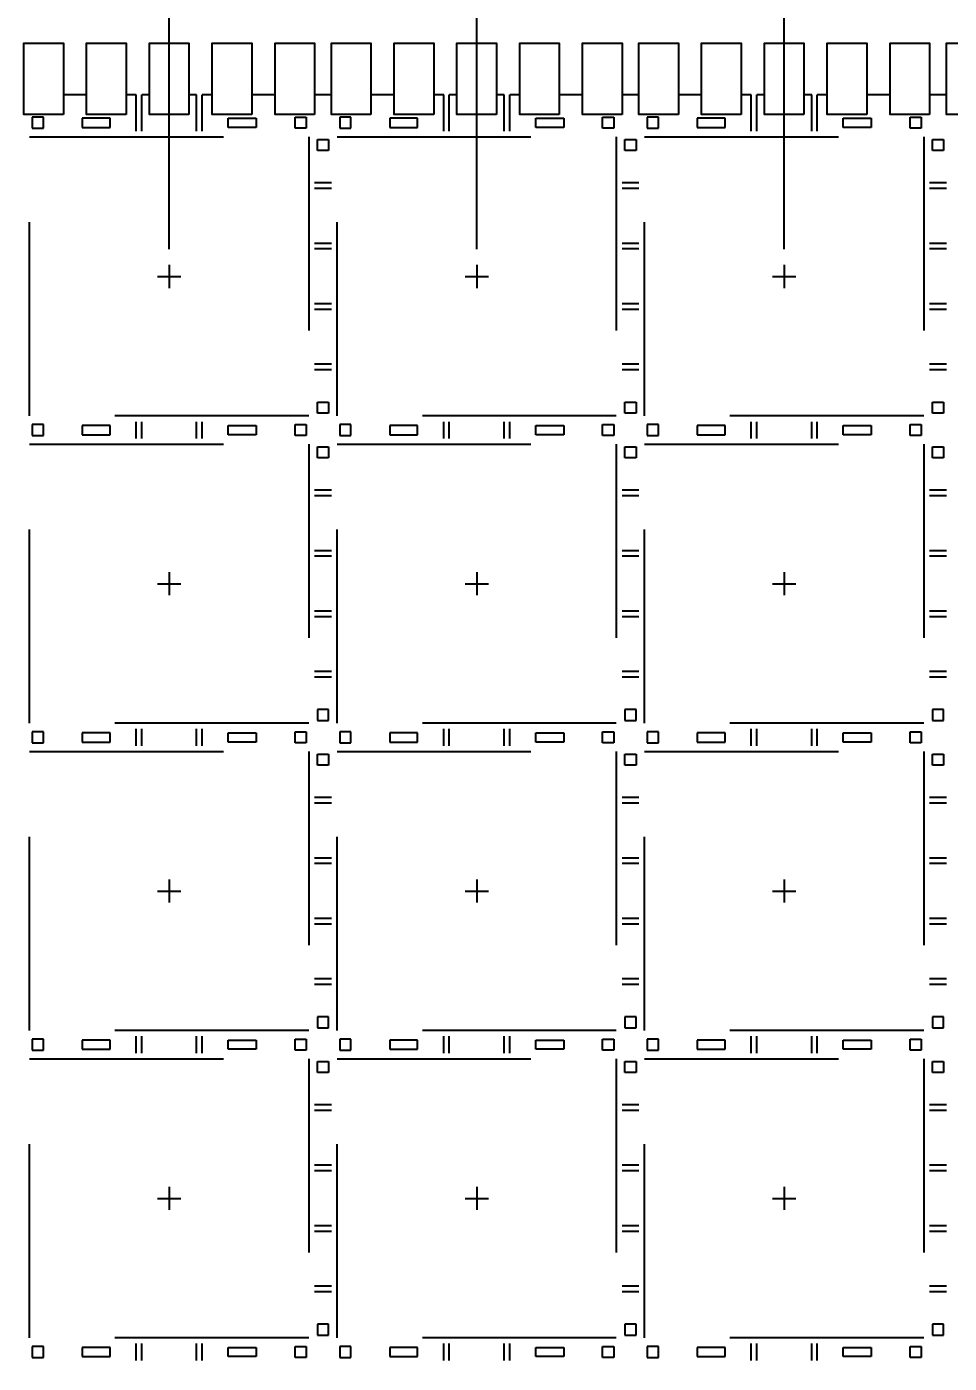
# Model space of a CAD drawing. Header units: millimetres. Extents: x 403.41 to 412.09, y 87.14 to 92.98.
# Drawn here: x 405.538 to 406.133, y 91.033 to 91.896 of the extents above; entities that cross this region are included whole.
import ezdxf

# ---------------------------------------------------------------- set-up
doc = ezdxf.new("R2010")
doc.units = ezdxf.units.MM
doc.header["$LTSCALE"] = 0.5
doc.header["$PDMODE"] = 98
for name, pattern in [('CENTER', [50.8, 31.75, -6.35, 6.35, -6.35]), ('HIDDEN', [0.375, 0.25, -0.125]), ('PHANTOM', [2.5, 1.25, -0.25, 0.25, -0.25, 0.25, -0.25])]:
    doc.linetypes.add(name, pattern=pattern)
for name, color, linetype in [('BTM', 7, 'HIDDEN'), ('CEN', 2, 'CENTER'), ('DIM', 3, 'Continuous'), ('PKG', 1, 'PHANTOM')]:
    doc.layers.add(name, color=color, linetype=linetype)
doc.styles.add('SIMPLEX', font='simplex.shx', dxfattribs={"bigfont": 'AllInOneBig.shx'})
doc.dimstyles.new('Standard2', dxfattribs={"dimtxt": 0.07, "dimasz": 0.08, "dimexe": 0.01, "dimexo": 0.01, "dimgap": 0.015, "dimtad": 1, "dimdec": 3, "dimlfac": 16.666667, "dimrnd": 0.0001, "dimzin": 1, "dimtxsty": 'SIMPLEX', "dimcen": 0.01, "dimclrd": 256, "dimclre": 256, "dimclrt": 256, "dimazin": 3, "dimtp": 0.03, "dimtm": 0.05, "dimtfac": 0.8, "dimtdec": 3, "dimtmove": 0, "dimatfit": 3, "dimfxl": 0.05, "dimtzin": 4, "dimlwd": -1, "dimlwe": -1})

# ---------------------------------------------------------------- blocks, each defined once
blk = doc.blocks.new('*D52')
at = {"layer": 'Defpoints', "color": 0, "ltscale": 0.1, "transparency": 16777216}
for p in [(404.98938, 92.63761), (404.98938, 92.22733), (406.72038, 90.14837)]:
    blk.add_point(p, dxfattribs=at)
at = {"layer": 'DIM', "ltscale": 0.1, "transparency": 16777216}
blk.add_line((404.98938, 92.23733), (404.98938, 92.63761), dxfattribs=at)
at = {"layer": 'DIM', "ltscale": 0.1, "transparency": 16777216, "insert": (404.98938, 92.82595), "char_height": 0.07, "attachment_point": 5, "rotation": 90, "style": 'SIMPLEX'}
blk.add_mtext('\\A1;28.850', dxfattribs=at)
blk = doc.blocks.new('*D53')
at = {"layer": 'Defpoints', "color": 0, "ltscale": 0.1, "transparency": 16777216}
for p in [(404.82138, 92.63761), (404.82138, 91.99671), (406.72038, 90.14837)]:
    blk.add_point(p, dxfattribs=at)
at = {"layer": 'DIM', "ltscale": 0.1, "transparency": 16777216}
blk.add_line((404.82138, 92.00671), (404.82138, 92.63761), dxfattribs=at)
at = {"layer": 'DIM', "ltscale": 0.1, "transparency": 16777216, "insert": (404.82138, 92.81928), "char_height": 0.07, "attachment_point": 5, "rotation": 90, "style": 'SIMPLEX'}
blk.add_mtext('\\A1;31.650', dxfattribs=at)
blk = doc.blocks.new('*D41')
at = {"layer": 'Defpoints', "color": 0, "ltscale": 0.1, "transparency": 16777216}
for p in [(404.29406, 92.29037), (404.82716, 92.29037), (406.72038, 90.14837)]:
    blk.add_point(p, dxfattribs=at)
at = {"layer": 'DIM', "ltscale": 0.1, "transparency": 16777216}
for p, q in [((404.45406, 92.29037), (404.29406, 92.29037)), ((404.61406, 92.29037), (404.45406, 92.29037)), ((404.81716, 92.29037), (404.61406, 92.29037))]:
    blk.add_line(p, q, dxfattribs=at)
at = {"layer": 'DIM', "ltscale": 0.1, "transparency": 16777216, "insert": (404.10573, 92.29037), "char_height": 0.07, "attachment_point": 5, "rotation": 360, "style": 'SIMPLEX'}
blk.add_mtext('\\A1;35.700', dxfattribs=at)
blk = doc.blocks.new('*D42')
at = {"layer": 'Defpoints', "color": 0, "ltscale": 0.1, "transparency": 16777216}
for p in [(404.29406, 92.20037), (404.96242, 92.20037), (406.72038, 90.14837)]:
    blk.add_point(p, dxfattribs=at)
at = {"layer": 'DIM', "ltscale": 0.1, "transparency": 16777216}
for p, q in [((404.45406, 92.20037), (404.29406, 92.20037)), ((404.61406, 92.20037), (404.45406, 92.20037)), ((404.95242, 92.20037), (404.61406, 92.20037))]:
    blk.add_line(p, q, dxfattribs=at)
at = {"layer": 'DIM', "ltscale": 0.1, "transparency": 16777216, "insert": (404.10573, 92.20037), "char_height": 0.07, "attachment_point": 5, "rotation": 360, "style": 'SIMPLEX'}
blk.add_mtext('\\A1;34.200', dxfattribs=at)
blk = doc.blocks.new('*D43')
at = {"layer": 'Defpoints', "color": 0, "ltscale": 0.1, "transparency": 16777216}
for p in [(404.29406, 91.71735), (404.80338, 91.71735), (406.72038, 90.14837)]:
    blk.add_point(p, dxfattribs=at)
at = {"layer": 'DIM', "ltscale": 0.1, "transparency": 16777216}
for p, q in [((404.45406, 91.71735), (404.29406, 91.71735)), ((404.61406, 91.71735), (404.45406, 91.71735)), ((404.79338, 91.71735), (404.61406, 91.71735))]:
    blk.add_line(p, q, dxfattribs=at)
at = {"layer": 'DIM', "ltscale": 0.1, "transparency": 16777216, "insert": (404.1124, 91.71735), "char_height": 0.07, "attachment_point": 5, "rotation": 360, "style": 'SIMPLEX'}
blk.add_mtext('\\A1;26.150', dxfattribs=at)
blk = doc.blocks.new('*D44')
at = {"layer": 'Defpoints', "color": 0, "ltscale": 0.1, "transparency": 16777216}
for p in [(404.80338, 91.29738), (404.29406, 91.25738), (406.72038, 90.14837)]:
    blk.add_point(p, dxfattribs=at)
at = {"layer": 'DIM', "ltscale": 0.1, "transparency": 16777216}
for p, q in [((404.61406, 91.29738), (404.45406, 91.25738)), ((404.79338, 91.29738), (404.61406, 91.29738)), ((404.45406, 91.25738), (404.29406, 91.25738))]:
    blk.add_line(p, q, dxfattribs=at)
at = {"layer": 'DIM', "ltscale": 0.1, "transparency": 16777216, "insert": (404.11906, 91.25738), "char_height": 0.07, "attachment_point": 5, "rotation": 360, "style": 'SIMPLEX'}
blk.add_mtext('\\A1;19.150', dxfattribs=at)
blk = doc.blocks.new('*D78')
at = {"layer": 'Defpoints', "color": 0, "ltscale": 0.05, "transparency": 16777216}
for p in [(404.29406, 91.80646), (405.22563, 91.73478), (406.72038, 90.14837)]:
    blk.add_point(p, dxfattribs=at)
at = {"layer": 'DIM', "ltscale": 0.05, "transparency": 16777216}
for p, q in [((404.45406, 91.80646), (404.29406, 91.80646)), ((404.61406, 91.73478), (404.45406, 91.80646)), ((405.21563, 91.73478), (404.61406, 91.73478))]:
    blk.add_line(p, q, dxfattribs=at)
at = {"layer": 'DIM', "ltscale": 0.05, "transparency": 16777216, "insert": (404.10573, 91.80646), "char_height": 0.07, "attachment_point": 5, "style": 'SIMPLEX'}
blk.add_mtext('\\A1;26.440', dxfattribs=at)
blk = doc.blocks.new('*D104')
at = {"layer": 'Defpoints', "color": 0, "ltscale": 0.05, "transparency": 16777216}
for p in [(406.02633, 92.63761), (406.02633, 91.74228), (406.72038, 90.14837)]:
    blk.add_point(p, dxfattribs=at)
at = {"layer": 'DIM', "ltscale": 0.05, "transparency": 16777216}
blk.add_line((406.02633, 91.75228), (406.02633, 92.63761), dxfattribs=at)
at = {"layer": 'DIM', "ltscale": 0.05, "transparency": 16777216, "insert": (406.02633, 92.81261), "char_height": 0.07, "attachment_point": 5, "rotation": 90, "style": 'SIMPLEX'}
blk.add_mtext('\\A1;11.568', dxfattribs=at)
blk = doc.blocks.new('*D105')
at = {"layer": 'Defpoints', "color": 0, "ltscale": 0.05, "transparency": 16777216}
for p in [(405.82803, 92.63761), (405.82803, 91.74228), (406.72038, 90.14837)]:
    blk.add_point(p, dxfattribs=at)
at = {"layer": 'DIM', "ltscale": 0.05, "transparency": 16777216}
blk.add_line((405.82803, 91.75228), (405.82803, 92.63761), dxfattribs=at)
at = {"layer": 'DIM', "ltscale": 0.05, "transparency": 16777216, "insert": (405.82803, 92.81928), "char_height": 0.07, "attachment_point": 5, "rotation": 90, "style": 'SIMPLEX'}
blk.add_mtext('\\A1;14.873', dxfattribs=at)
blk = doc.blocks.new('*D106')
at = {"layer": 'Defpoints', "color": 0, "ltscale": 0.05, "transparency": 16777216}
for p in [(405.62973, 92.63761), (405.62973, 91.74228), (406.72038, 90.14837)]:
    blk.add_point(p, dxfattribs=at)
at = {"layer": 'DIM', "ltscale": 0.05, "transparency": 16777216}
blk.add_line((405.62973, 91.75228), (405.62973, 92.63761), dxfattribs=at)
at = {"layer": 'DIM', "ltscale": 0.05, "transparency": 16777216, "insert": (405.62973, 92.81261), "char_height": 0.07, "attachment_point": 5, "rotation": 90, "style": 'SIMPLEX'}
blk.add_mtext('\\A1;18.178', dxfattribs=at)
blk = doc.blocks.new('*D107')
at = {"layer": 'Defpoints', "color": 0, "ltscale": 0.05, "transparency": 16777216}
for p in [(405.43143, 92.63761), (405.43143, 91.74228), (406.72038, 90.14837)]:
    blk.add_point(p, dxfattribs=at)
at = {"layer": 'DIM', "ltscale": 0.05, "transparency": 16777216}
blk.add_line((405.43143, 91.75228), (405.43143, 92.63761), dxfattribs=at)
at = {"layer": 'DIM', "ltscale": 0.05, "transparency": 16777216, "insert": (405.43143, 92.81928), "char_height": 0.07, "attachment_point": 5, "rotation": 90, "style": 'SIMPLEX'}
blk.add_mtext('\\A1;21.483', dxfattribs=at)
blk = doc.blocks.new('*D108')
at = {"layer": 'Defpoints', "color": 0, "ltscale": 0.05, "transparency": 16777216}
for p in [(405.23313, 92.63761), (405.23313, 91.74228), (406.72038, 90.14837)]:
    blk.add_point(p, dxfattribs=at)
at = {"layer": 'DIM', "ltscale": 0.05, "transparency": 16777216}
blk.add_line((405.23313, 91.75228), (405.23313, 92.63761), dxfattribs=at)
at = {"layer": 'DIM', "ltscale": 0.05, "transparency": 16777216, "insert": (405.23313, 92.82595), "char_height": 0.07, "attachment_point": 5, "rotation": 90, "style": 'SIMPLEX'}
blk.add_mtext('\\A1;24.788', dxfattribs=at)
blk = doc.blocks.new('*D110')
at = {"layer": 'Defpoints', "color": 0, "ltscale": 0.05, "transparency": 16777216}
for p in [(404.29406, 91.53648), (405.22563, 91.53648), (406.72038, 90.14837)]:
    blk.add_point(p, dxfattribs=at)
at = {"layer": 'DIM', "ltscale": 0.05, "transparency": 16777216}
blk.add_line((405.21563, 91.53648), (404.29406, 91.53648), dxfattribs=at)
at = {"layer": 'DIM', "ltscale": 0.05, "transparency": 16777216, "insert": (404.1124, 91.53648), "char_height": 0.07, "attachment_point": 5, "style": 'SIMPLEX'}
blk.add_mtext('\\A1;23.135', dxfattribs=at)
blk = doc.blocks.new('*D111')
at = {"layer": 'Defpoints', "color": 0, "ltscale": 0.05, "transparency": 16777216}
for p in [(404.29406, 91.33818), (405.22563, 91.33818), (406.72038, 90.14837)]:
    blk.add_point(p, dxfattribs=at)
at = {"layer": 'DIM', "ltscale": 0.05, "transparency": 16777216}
blk.add_line((405.21563, 91.33818), (404.29406, 91.33818), dxfattribs=at)
at = {"layer": 'DIM', "ltscale": 0.05, "transparency": 16777216, "insert": (404.1124, 91.33818), "char_height": 0.07, "attachment_point": 5, "style": 'SIMPLEX'}
blk.add_mtext('\\A1;19.830', dxfattribs=at)
blk = doc.blocks.new('*D112')
at = {"layer": 'Defpoints', "color": 0, "ltscale": 0.05, "transparency": 16777216}
for p in [(404.29406, 91.13988), (405.22563, 91.13988), (406.72038, 90.14837)]:
    blk.add_point(p, dxfattribs=at)
at = {"layer": 'DIM', "ltscale": 0.05, "transparency": 16777216}
blk.add_line((405.21563, 91.13988), (404.29406, 91.13988), dxfattribs=at)
at = {"layer": 'DIM', "ltscale": 0.05, "transparency": 16777216, "insert": (404.1124, 91.13988), "char_height": 0.07, "attachment_point": 5, "style": 'SIMPLEX'}
blk.add_mtext('\\A1;16.525', dxfattribs=at)
blk = doc.blocks.new('*D215')
at = {"layer": 'Defpoints', "color": 0, "ltscale": 0.05, "transparency": 16777216}
for p in [(404.29406, 92.08637), (404.82716, 92.08637), (406.72038, 90.14837)]:
    blk.add_point(p, dxfattribs=at)
at = {"layer": 'DIM', "ltscale": 0.05, "transparency": 16777216}
blk.add_line((404.81716, 92.08637), (404.29406, 92.08637), dxfattribs=at)
at = {"layer": 'DIM', "ltscale": 0.05, "transparency": 16777216, "insert": (403.9124, 92.08637), "char_height": 0.07, "attachment_point": 5, "style": 'SIMPLEX'}
blk.add_mtext('\\A1;32.300%%P0.030', dxfattribs=at)
blk = doc.blocks.new('*U218')
at = {"layer": 'CEN', "ltscale": 0.2}
for p, q in [((-0.0075, 0), (0.0075, 0)), ((0, 0.0075), (0, -0.0075))]:
    blk.add_line(p, q, dxfattribs=at)
at = {"layer": 'PKG', "color": 1, "ltscale": 0.2}
blk.add_lwpolyline([(-0.09, -0.09), (-0.09, 0.09), (0.09, 0.09), (0.09, -0.09)], close=True, dxfattribs=at)
blk = doc.blocks.new('*U219')
at = {"color": 0, "linetype": 'ByBlock', "lineweight": -2, "transparency": 16777216}
for p in [(0.3966, 3.1728), (0.5949, 3.1728), (0.7932, 3.1728), (0.3966, 2.9745), (0.5949, 2.9745), (0.7932, 2.9745), (0.3966, 2.7762), (0.5949, 2.7762), (0.7932, 2.7762), (0.3966, 2.5779), (0.5949, 2.5779), (0.7932, 2.5779)]:
    blk.add_blockref('*U218', p, dxfattribs=at)

msp = doc.modelspace()

# ---------------------------------------------------------------- linework, layer by layer
at = {"ltscale": 0.02}
for points in [[(405.561483, 91.839317), (405.535983, 91.839317), (405.535983, 91.885367), (405.561483, 91.885367)], [(405.601983, 91.839317), (405.576483, 91.839317), (405.576483, 91.885367), (405.601983, 91.885367)], [(405.642483, 91.839317), (405.616983, 91.839317), (405.616983, 91.885367), (405.642483, 91.885367)], [(405.682983, 91.839317), (405.657483, 91.839317), (405.657483, 91.885367), (405.682983, 91.885367)], [(405.723483, 91.839317), (405.697983, 91.839317), (405.697983, 91.885367), (405.723483, 91.885367)], [(405.759783, 91.839317), (405.734283, 91.839317), (405.734283, 91.885367), (405.759783, 91.885367)], [(405.800283, 91.839317), (405.774783, 91.839317), (405.774783, 91.885367), (405.800283, 91.885367)], [(405.840783, 91.839317), (405.815283, 91.839317), (405.815283, 91.885367), (405.840783, 91.885367)], [(405.881283, 91.839317), (405.855783, 91.839317), (405.855783, 91.885367), (405.881283, 91.885367)], [(405.921783, 91.839317), (405.896283, 91.839317), (405.896283, 91.885367), (405.921783, 91.885367)], [(405.958083, 91.839317), (405.932583, 91.839317), (405.932583, 91.885367), (405.958083, 91.885367)], [(405.998583, 91.839317), (405.973083, 91.839317), (405.973083, 91.885367), (405.998583, 91.885367)], [(406.039083, 91.839317), (406.013583, 91.839317), (406.013583, 91.885367), (406.039083, 91.885367)], [(406.079583, 91.839317), (406.054083, 91.839317), (406.054083, 91.885367), (406.079583, 91.885367)], [(406.120083, 91.839317), (406.094583, 91.839317), (406.094583, 91.885367), (406.120083, 91.885367)], [(406.156383, 91.839317), (406.130883, 91.839317), (406.130883, 91.885367), (406.156383, 91.885367)]]:
    msp.add_lwpolyline(points, close=True, dxfattribs=at)
at = {"layer": 'BTM', "ltscale": 0.02}
for p, q in [((405.576483, 91.851917), (405.561483, 91.851917)), ((405.608433, 91.851917), (405.601983, 91.851917)), ((405.608433, 91.828517), (405.608433, 91.851917)), ((405.612033, 91.828517), (405.612033, 91.851917)), ((405.616983, 91.851917), (405.612033, 91.851917)), ((405.647433, 91.851917), (405.642483, 91.851917)), ((405.647433, 91.828517), (405.647433, 91.851917)), ((405.651033, 91.828517), (405.651033, 91.851917)), ((405.657483, 91.851917), (405.651033, 91.851917)), ((405.697983, 91.851917), (405.682983, 91.851917)), ((405.734283, 91.851917), (405.723483, 91.851917)), ((405.774783, 91.851917), (405.759783, 91.851917)), ((405.806733, 91.851917), (405.800283, 91.851917)), ((405.806733, 91.828517), (405.806733, 91.851917)), ((405.810333, 91.828517), (405.810333, 91.851917)), ((405.815283, 91.851917), (405.810333, 91.851917)), ((405.845733, 91.851917), (405.840783, 91.851917)), ((405.845733, 91.828517), (405.845733, 91.851917)), ((405.849333, 91.828517), (405.849333, 91.851917)), ((405.855783, 91.851917), (405.849333, 91.851917)), ((405.896283, 91.851917), (405.881283, 91.851917)), ((405.932583, 91.851917), (405.921783, 91.851917)), ((405.973083, 91.851917), (405.958083, 91.851917)), ((406.005033, 91.851917), (405.998583, 91.851917)), ((406.005033, 91.828517), (406.005033, 91.851917)), ((406.008633, 91.828517), (406.008633, 91.851917)), ((406.013583, 91.851917), (406.008633, 91.851917)), ((406.044033, 91.851917), (406.039083, 91.851917)), ((406.044033, 91.828517), (406.044033, 91.851917)), ((406.047633, 91.828517), (406.047633, 91.851917)), ((406.054083, 91.851917), (406.047633, 91.851917)), ((406.094583, 91.851917), (406.079583, 91.851917)), ((406.130883, 91.851917), (406.120083, 91.851917)), ((405.734283, 91.795067), (405.723483, 91.795067)), ((405.734283, 91.791467), (405.723483, 91.791467)), ((405.932583, 91.795067), (405.921783, 91.795067)), ((405.932583, 91.791467), (405.921783, 91.791467)), ((406.130883, 91.795067), (406.120083, 91.795067)), ((406.130883, 91.791467), (406.120083, 91.791467)), ((405.734283, 91.756067), (405.723483, 91.756067)), ((405.932583, 91.756067), (405.921783, 91.756067)), ((406.130883, 91.756067), (406.120083, 91.756067)), ((405.734283, 91.752467), (405.723483, 91.752467)), ((405.932583, 91.752467), (405.921783, 91.752467)), ((406.130883, 91.752467), (406.120083, 91.752467)), ((405.734283, 91.717067), (405.723483, 91.717067)), ((405.734283, 91.713467), (405.723483, 91.713467)), ((405.932583, 91.717067), (405.921783, 91.717067)), ((405.932583, 91.713467), (405.921783, 91.713467)), ((406.130883, 91.717067), (406.120083, 91.717067)), ((406.130883, 91.713467), (406.120083, 91.713467)), ((405.734283, 91.678067), (405.723483, 91.678067)), ((405.932583, 91.678067), (405.921783, 91.678067)), ((406.130883, 91.678067), (406.120083, 91.678067)), ((405.734283, 91.674467), (405.723483, 91.674467)), ((405.932583, 91.674467), (405.921783, 91.674467)), ((406.130883, 91.674467), (406.120083, 91.674467)), ((405.608433, 91.630217), (405.608433, 91.641017)), ((405.612033, 91.630217), (405.612033, 91.641017)), ((405.647433, 91.630217), (405.647433, 91.641017)), ((405.651033, 91.630217), (405.651033, 91.641017)), ((405.806733, 91.630217), (405.806733, 91.641017)), ((405.810333, 91.630217), (405.810333, 91.641017)), ((405.845733, 91.630217), (405.845733, 91.641017)), ((405.849333, 91.630217), (405.849333, 91.641017)), ((406.005033, 91.630217), (406.005033, 91.641017)), ((406.008633, 91.630217), (406.008633, 91.641017)), ((406.044033, 91.630217), (406.044033, 91.641017)), ((406.047633, 91.630217), (406.047633, 91.641017)), ((405.734283, 91.596767), (405.723483, 91.596767)), ((405.734283, 91.593167), (405.723483, 91.593167)), ((405.932583, 91.596767), (405.921783, 91.596767)), ((405.932583, 91.593167), (405.921783, 91.593167)), ((406.130883, 91.596767), (406.120083, 91.596767)), ((406.130883, 91.593167), (406.120083, 91.593167)), ((405.734283, 91.557767), (405.723483, 91.557767)), ((405.932583, 91.557767), (405.921783, 91.557767)), ((406.130883, 91.557767), (406.120083, 91.557767)), ((405.734283, 91.554167), (405.723483, 91.554167)), ((405.932583, 91.554167), (405.921783, 91.554167)), ((406.130883, 91.554167), (406.120083, 91.554167)), ((405.734283, 91.518767), (405.723483, 91.518767)), ((405.734283, 91.515167), (405.723483, 91.515167)), ((405.932583, 91.518767), (405.921783, 91.518767)), ((405.932583, 91.515167), (405.921783, 91.515167)), ((406.130883, 91.518767), (406.120083, 91.518767)), ((406.130883, 91.515167), (406.120083, 91.515167)), ((405.734283, 91.479767), (405.723483, 91.479767)), ((405.932583, 91.479767), (405.921783, 91.479767)), ((406.130883, 91.479767), (406.120083, 91.479767)), ((405.734283, 91.476167), (405.723483, 91.476167)), ((405.932583, 91.476167), (405.921783, 91.476167)), ((406.130883, 91.476167), (406.120083, 91.476167)), ((405.608433, 91.431917), (405.608433, 91.442717)), ((405.612033, 91.431917), (405.612033, 91.442717)), ((405.647433, 91.431917), (405.647433, 91.442717)), ((405.651033, 91.431917), (405.651033, 91.442717)), ((405.806733, 91.431917), (405.806733, 91.442717)), ((405.810333, 91.431917), (405.810333, 91.442717)), ((405.845733, 91.431917), (405.845733, 91.442717)), ((405.849333, 91.431917), (405.849333, 91.442717)), ((406.005033, 91.431917), (406.005033, 91.442717)), ((406.008633, 91.431917), (406.008633, 91.442717)), ((406.044033, 91.431917), (406.044033, 91.442717)), ((406.047633, 91.431917), (406.047633, 91.442717)), ((405.734283, 91.398467), (405.723483, 91.398467)), ((405.734283, 91.394867), (405.723483, 91.394867)), ((405.932583, 91.398467), (405.921783, 91.398467)), ((405.932583, 91.394867), (405.921783, 91.394867)), ((406.130883, 91.398467), (406.120083, 91.398467)), ((406.130883, 91.394867), (406.120083, 91.394867)), ((405.734283, 91.359467), (405.723483, 91.359467)), ((405.932583, 91.359467), (405.921783, 91.359467)), ((406.130883, 91.359467), (406.120083, 91.359467)), ((405.734283, 91.355867), (405.723483, 91.355867)), ((405.932583, 91.355867), (405.921783, 91.355867)), ((406.130883, 91.355867), (406.120083, 91.355867)), ((405.734283, 91.320467), (405.723483, 91.320467)), ((405.734283, 91.316867), (405.723483, 91.316867)), ((405.932583, 91.320467), (405.921783, 91.320467)), ((405.932583, 91.316867), (405.921783, 91.316867)), ((406.130883, 91.320467), (406.120083, 91.320467)), ((406.130883, 91.316867), (406.120083, 91.316867)), ((405.734283, 91.281467), (405.723483, 91.281467)), ((405.932583, 91.281467), (405.921783, 91.281467)), ((406.130883, 91.281467), (406.120083, 91.281467)), ((405.734283, 91.277867), (405.723483, 91.277867)), ((405.932583, 91.277867), (405.921783, 91.277867)), ((406.130883, 91.277867), (406.120083, 91.277867)), ((405.608433, 91.233617), (405.608433, 91.244417)), ((405.612033, 91.233617), (405.612033, 91.244417)), ((405.647433, 91.233617), (405.647433, 91.244417)), ((405.651033, 91.233617), (405.651033, 91.244417)), ((405.806733, 91.233617), (405.806733, 91.244417)), ((405.810333, 91.233617), (405.810333, 91.244417)), ((405.845733, 91.233617), (405.845733, 91.244417)), ((405.849333, 91.233617), (405.849333, 91.244417)), ((406.005033, 91.233617), (406.005033, 91.244417)), ((406.008633, 91.233617), (406.008633, 91.244417)), ((406.044033, 91.233617), (406.044033, 91.244417)), ((406.047633, 91.233617), (406.047633, 91.244417)), ((405.734283, 91.200167), (405.723483, 91.200167)), ((405.734283, 91.196567), (405.723483, 91.196567)), ((405.932583, 91.200167), (405.921783, 91.200167)), ((405.932583, 91.196567), (405.921783, 91.196567)), ((406.130883, 91.200167), (406.120083, 91.200167)), ((406.130883, 91.196567), (406.120083, 91.196567)), ((405.734283, 91.161167), (405.723483, 91.161167)), ((405.932583, 91.161167), (405.921783, 91.161167)), ((406.130883, 91.161167), (406.120083, 91.161167)), ((405.734283, 91.157567), (405.723483, 91.157567)), ((405.932583, 91.157567), (405.921783, 91.157567)), ((406.130883, 91.157567), (406.120083, 91.157567)), ((405.734283, 91.122167), (405.723483, 91.122167)), ((405.734283, 91.118567), (405.723483, 91.118567)), ((405.932583, 91.122167), (405.921783, 91.122167)), ((405.932583, 91.118567), (405.921783, 91.118567)), ((406.130883, 91.122167), (406.120083, 91.122167)), ((406.130883, 91.118567), (406.120083, 91.118567)), ((405.734283, 91.083167), (405.723483, 91.083167)), ((405.932583, 91.083167), (405.921783, 91.083167)), ((406.130883, 91.083167), (406.120083, 91.083167)), ((405.734283, 91.079567), (405.723483, 91.079567)), ((405.932583, 91.079567), (405.921783, 91.079567)), ((406.130883, 91.079567), (406.120083, 91.079567)), ((405.608433, 91.035317), (405.608433, 91.046117)), ((405.612033, 91.035317), (405.612033, 91.046117)), ((405.647433, 91.035317), (405.647433, 91.046117)), ((405.651033, 91.035317), (405.651033, 91.046117)), ((405.806733, 91.035317), (405.806733, 91.046117)), ((405.810333, 91.035317), (405.810333, 91.046117)), ((405.845733, 91.035317), (405.845733, 91.046117)), ((405.849333, 91.035317), (405.849333, 91.046117)), ((406.005033, 91.035317), (406.005033, 91.046117)), ((406.008633, 91.035317), (406.008633, 91.046117)), ((406.044033, 91.035317), (406.044033, 91.046117)), ((406.047633, 91.035317), (406.047633, 91.046117))]:
    msp.add_line(p, q, dxfattribs=at)
for points in [[(405.541383, 91.837517), (405.541383, 91.830317), (405.548583, 91.830317), (405.548583, 91.837517)], [(405.573633, 91.830917), (405.591633, 91.830917), (405.591633, 91.836917), (405.573633, 91.836917)], [(405.685833, 91.830917), (405.667833, 91.830917), (405.667833, 91.836917), (405.685833, 91.836917)], [(405.718083, 91.837517), (405.718083, 91.830317), (405.710883, 91.830317), (405.710883, 91.837517)], [(405.739683, 91.837517), (405.739683, 91.830317), (405.746883, 91.830317), (405.746883, 91.837517)], [(405.771933, 91.830917), (405.789933, 91.830917), (405.789933, 91.836917), (405.771933, 91.836917)], [(405.884133, 91.830917), (405.866133, 91.830917), (405.866133, 91.836917), (405.884133, 91.836917)], [(405.916383, 91.837517), (405.916383, 91.830317), (405.909183, 91.830317), (405.909183, 91.837517)], [(405.937983, 91.837517), (405.937983, 91.830317), (405.945183, 91.830317), (405.945183, 91.837517)], [(405.970233, 91.830917), (405.988233, 91.830917), (405.988233, 91.836917), (405.970233, 91.836917)], [(406.082433, 91.830917), (406.064433, 91.830917), (406.064433, 91.836917), (406.082433, 91.836917)], [(406.114683, 91.837517), (406.114683, 91.830317), (406.107483, 91.830317), (406.107483, 91.837517)], [(405.732483, 91.823117), (405.732483, 91.815917), (405.725283, 91.815917), (405.725283, 91.823117)], [(405.930783, 91.823117), (405.930783, 91.815917), (405.923583, 91.815917), (405.923583, 91.823117)], [(406.129083, 91.823117), (406.129083, 91.815917), (406.121883, 91.815917), (406.121883, 91.823117)], [(405.732483, 91.653617), (405.732483, 91.646417), (405.725283, 91.646417), (405.725283, 91.653617)], [(405.930783, 91.653617), (405.930783, 91.646417), (405.923583, 91.646417), (405.923583, 91.653617)], [(406.129083, 91.653617), (406.129083, 91.646417), (406.121883, 91.646417), (406.121883, 91.653617)], [(405.541383, 91.639217), (405.541383, 91.632017), (405.548583, 91.632017), (405.548583, 91.639217)], [(405.573633, 91.632617), (405.591633, 91.632617), (405.591633, 91.638617), (405.573633, 91.638617)], [(405.685833, 91.632617), (405.667833, 91.632617), (405.667833, 91.638617), (405.685833, 91.638617)], [(405.718083, 91.639217), (405.718083, 91.632017), (405.710883, 91.632017), (405.710883, 91.639217)], [(405.739683, 91.639217), (405.739683, 91.632017), (405.746883, 91.632017), (405.746883, 91.639217)], [(405.771933, 91.632617), (405.789933, 91.632617), (405.789933, 91.638617), (405.771933, 91.638617)], [(405.884133, 91.632617), (405.866133, 91.632617), (405.866133, 91.638617), (405.884133, 91.638617)], [(405.916383, 91.639217), (405.916383, 91.632017), (405.909183, 91.632017), (405.909183, 91.639217)], [(405.937983, 91.639217), (405.937983, 91.632017), (405.945183, 91.632017), (405.945183, 91.639217)], [(405.970233, 91.632617), (405.988233, 91.632617), (405.988233, 91.638617), (405.970233, 91.638617)], [(406.082433, 91.632617), (406.064433, 91.632617), (406.064433, 91.638617), (406.082433, 91.638617)], [(406.114683, 91.639217), (406.114683, 91.632017), (406.107483, 91.632017), (406.107483, 91.639217)], [(405.732483, 91.624817), (405.732483, 91.617617), (405.725283, 91.617617), (405.725283, 91.624817)], [(405.930783, 91.624817), (405.930783, 91.617617), (405.923583, 91.617617), (405.923583, 91.624817)], [(406.129083, 91.624817), (406.129083, 91.617617), (406.121883, 91.617617), (406.121883, 91.624817)], [(405.725283, 91.455317), (405.725283, 91.448117), (405.732483, 91.448117), (405.732483, 91.455317)], [(405.923583, 91.455317), (405.923583, 91.448117), (405.930783, 91.448117), (405.930783, 91.455317)], [(406.121883, 91.455317), (406.121883, 91.448117), (406.129083, 91.448117), (406.129083, 91.455317)], [(405.541383, 91.440917), (405.541383, 91.433717), (405.548583, 91.433717), (405.548583, 91.440917)], [(405.573633, 91.434317), (405.591633, 91.434317), (405.591633, 91.440317), (405.573633, 91.440317)], [(405.685833, 91.434317), (405.667833, 91.434317), (405.667833, 91.440317), (405.685833, 91.440317)], [(405.718083, 91.440917), (405.718083, 91.433717), (405.710883, 91.433717), (405.710883, 91.440917)], [(405.739683, 91.440917), (405.739683, 91.433717), (405.746883, 91.433717), (405.746883, 91.440917)], [(405.771933, 91.434317), (405.789933, 91.434317), (405.789933, 91.440317), (405.771933, 91.440317)], [(405.884133, 91.434317), (405.866133, 91.434317), (405.866133, 91.440317), (405.884133, 91.440317)], [(405.916383, 91.440917), (405.916383, 91.433717), (405.909183, 91.433717), (405.909183, 91.440917)], [(405.937983, 91.440917), (405.937983, 91.433717), (405.945183, 91.433717), (405.945183, 91.440917)], [(405.970233, 91.434317), (405.988233, 91.434317), (405.988233, 91.440317), (405.970233, 91.440317)], [(406.082433, 91.434317), (406.064433, 91.434317), (406.064433, 91.440317), (406.082433, 91.440317)], [(406.114683, 91.440917), (406.114683, 91.433717), (406.107483, 91.433717), (406.107483, 91.440917)], [(405.732483, 91.426517), (405.732483, 91.419317), (405.725283, 91.419317), (405.725283, 91.426517)], [(405.930783, 91.426517), (405.930783, 91.419317), (405.923583, 91.419317), (405.923583, 91.426517)], [(406.129083, 91.426517), (406.129083, 91.419317), (406.121883, 91.419317), (406.121883, 91.426517)], [(405.725283, 91.257017), (405.725283, 91.249817), (405.732483, 91.249817), (405.732483, 91.257017)], [(405.923583, 91.257017), (405.923583, 91.249817), (405.930783, 91.249817), (405.930783, 91.257017)], [(406.121883, 91.257017), (406.121883, 91.249817), (406.129083, 91.249817), (406.129083, 91.257017)], [(405.541383, 91.242617), (405.541383, 91.235417), (405.548583, 91.235417), (405.548583, 91.242617)], [(405.573633, 91.236017), (405.591633, 91.236017), (405.591633, 91.242017), (405.573633, 91.242017)], [(405.685833, 91.236017), (405.667833, 91.236017), (405.667833, 91.242017), (405.685833, 91.242017)], [(405.718083, 91.242617), (405.718083, 91.235417), (405.710883, 91.235417), (405.710883, 91.242617)], [(405.739683, 91.242617), (405.739683, 91.235417), (405.746883, 91.235417), (405.746883, 91.242617)], [(405.771933, 91.236017), (405.789933, 91.236017), (405.789933, 91.242017), (405.771933, 91.242017)], [(405.884133, 91.236017), (405.866133, 91.236017), (405.866133, 91.242017), (405.884133, 91.242017)], [(405.916383, 91.242617), (405.916383, 91.235417), (405.909183, 91.235417), (405.909183, 91.242617)], [(405.937983, 91.242617), (405.937983, 91.235417), (405.945183, 91.235417), (405.945183, 91.242617)], [(405.970233, 91.236017), (405.988233, 91.236017), (405.988233, 91.242017), (405.970233, 91.242017)], [(406.082433, 91.236017), (406.064433, 91.236017), (406.064433, 91.242017), (406.082433, 91.242017)], [(406.114683, 91.242617), (406.114683, 91.235417), (406.107483, 91.235417), (406.107483, 91.242617)], [(405.732483, 91.228217), (405.732483, 91.221017), (405.725283, 91.221017), (405.725283, 91.228217)], [(405.930783, 91.228217), (405.930783, 91.221017), (405.923583, 91.221017), (405.923583, 91.228217)], [(406.129083, 91.228217), (406.129083, 91.221017), (406.121883, 91.221017), (406.121883, 91.228217)], [(405.725283, 91.058717), (405.725283, 91.051517), (405.732483, 91.051517), (405.732483, 91.058717)], [(405.923583, 91.058717), (405.923583, 91.051517), (405.930783, 91.051517), (405.930783, 91.058717)], [(406.121883, 91.058717), (406.121883, 91.051517), (406.129083, 91.051517), (406.129083, 91.058717)], [(405.541383, 91.044317), (405.541383, 91.037117), (405.548583, 91.037117), (405.548583, 91.044317)], [(405.573633, 91.037717), (405.591633, 91.037717), (405.591633, 91.043717), (405.573633, 91.043717)], [(405.685833, 91.037717), (405.667833, 91.037717), (405.667833, 91.043717), (405.685833, 91.043717)], [(405.718083, 91.044317), (405.718083, 91.037117), (405.710883, 91.037117), (405.710883, 91.044317)], [(405.739683, 91.044317), (405.739683, 91.037117), (405.746883, 91.037117), (405.746883, 91.044317)], [(405.771933, 91.037717), (405.789933, 91.037717), (405.789933, 91.043717), (405.771933, 91.043717)], [(405.884133, 91.037717), (405.866133, 91.037717), (405.866133, 91.043717), (405.884133, 91.043717)], [(405.916383, 91.044317), (405.916383, 91.037117), (405.909183, 91.037117), (405.909183, 91.044317)], [(405.937983, 91.044317), (405.937983, 91.037117), (405.945183, 91.037117), (405.945183, 91.044317)], [(405.970233, 91.037717), (405.988233, 91.037717), (405.988233, 91.043717), (405.970233, 91.043717)], [(406.082433, 91.037717), (406.064433, 91.037717), (406.064433, 91.043717), (406.082433, 91.043717)], [(406.114683, 91.044317), (406.114683, 91.037117), (406.107483, 91.037117), (406.107483, 91.044317)]]:
    msp.add_lwpolyline(points, close=True, dxfattribs=at)

# ---------------------------------------------------------------- block references
msp.add_blockref('*U219', (405.233133, 88.561967))

# ---------------------------------------------------------------- dimensions: what is measured, and where the dimension line sits
at = {"layer": 'DIM', "color": 0, "ltscale": 0.1}
for feature_location, offset, dtype, picture, middle in [((404.989383, 92.227328), (0, 0.410287), 1, '*D52', (404.989383, 92.825948)), ((404.821383, 91.996705), (0, 0.64091), 1, '*D53', (404.821383, 92.819282)), ((404.827155, 92.290367), (-0.533093, 0), 0, '*D41', (404.105729, 92.290367)), ((404.962422, 92.200367), (-0.66836, 0), 0, '*D42', (404.105729, 92.200367)), ((404.803383, 91.717354), (-0.509321, 0), 0, '*D43', (404.112395, 91.717354)), ((404.803383, 91.29738), (-0.509321, -0.04), 0, '*D44', (404.119062, 91.25738))]:
    dim = msp.add_ordinate_dim(feature_location=feature_location, offset=offset, dtype=dtype, origin=(406.720383, 90.148367), dimstyle='Standard2', dxfattribs=at)
    dim.commit()
    dim.dimension.update_dxf_attribs({"geometry": picture, "text_midpoint": middle})
at = {"layer": 'DIM', "ltscale": 0.05}
for feature_location, offset, dtype, picture, middle in [((405.233132, 91.74228), (0, 0.895335), 1, '*D108', (405.233132, 92.825948)), ((405.431432, 91.74228), (0, 0.895335), 1, '*D107', (405.431432, 92.819282)), ((405.828032, 91.74228), (0, 0.895335), 1, '*D105', (405.828032, 92.819282)), ((405.629732, 91.74228), (0, 0.895335), 1, '*D106', (405.629732, 92.812615)), ((406.026332, 91.74228), (0, 0.895335), 1, '*D104', (406.026332, 92.812615)), ((405.225632, 91.73478), (-0.93157, 0.071685), 0, '*D78', (404.105729, 91.806465)), ((405.225632, 91.53648), (-0.93157, 0), 0, '*D110', (404.112395, 91.53648)), ((405.225632, 91.33818), (-0.93157, 0), 0, '*D111', (404.112395, 91.33818)), ((405.225632, 91.13988), (-0.93157, 0), 0, '*D112', (404.112395, 91.13988))]:
    dim = msp.add_ordinate_dim(feature_location=feature_location, offset=offset, dtype=dtype, origin=(406.720383, 90.148367), dimstyle='Standard2', dxfattribs=at)
    dim.commit()
    dim.dimension.update_dxf_attribs({"geometry": picture, "text_midpoint": middle})
dim = msp.add_ordinate_dim(feature_location=(404.827155, 92.086367), offset=(-0.533093, 0), dtype=0, origin=(406.720383, 90.148367), text='<>%%P0.030', dimstyle='Standard2', dxfattribs=at)
dim.commit()
dim.dimension.update_dxf_attribs({"geometry": '*D215', "text_midpoint": (403.912395, 92.086367)})

doc.saveas('drawing.dxf')
